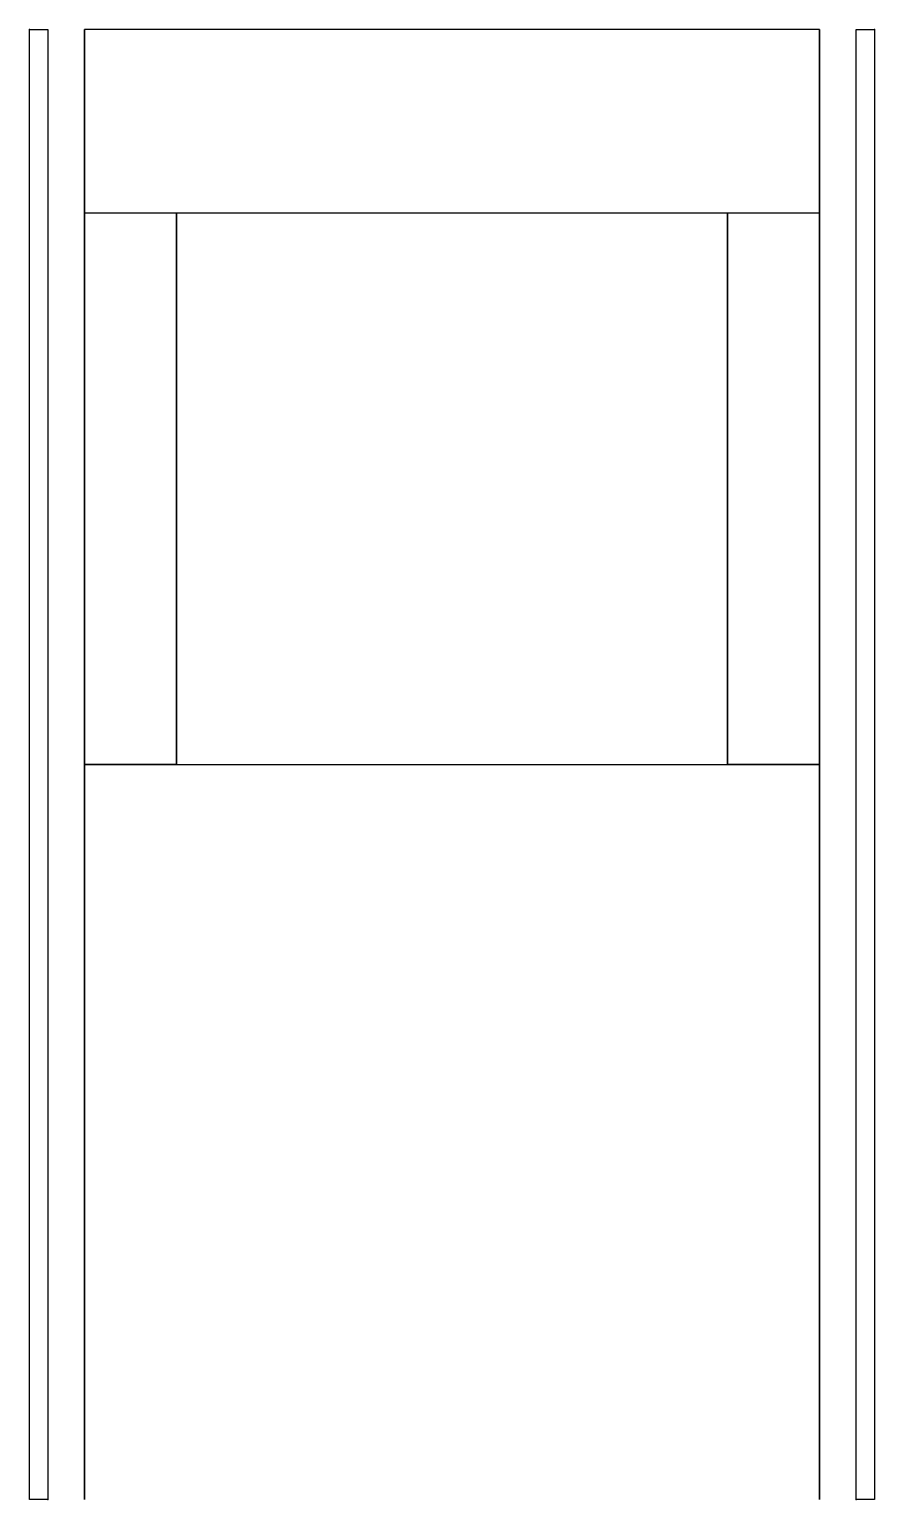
# Model space of a CAD drawing. Header units: millimetres. Extents: x -3 to 43, y -40 to 40.
import ezdxf

# ---------------------------------------------------------------- set-up
doc = ezdxf.new("R2010")
doc.units = ezdxf.units.MM
doc.layers.get('0').update_dxf_attribs({"true_color": 0xc2ced6})

msp = doc.modelspace()

# ---------------------------------------------------------------- linework, layer by layer
at = {"elevation": 2.2}
for points in [[(-2, -40), (-3, -40), (-3, 40), (-2, 40)], [(42, -40), (42, 40), (43, 40), (43, -40)]]:
    msp.add_lwpolyline(points, close=True, dxfattribs=at)
for points in [[(0, 0), (40, 0), (40, 40), (0, 40)], [(0, 0), (5, 0), (5, 30), (0, 30)], [(5, 0), (35, 0), (35, 30), (5, 30)], [(35, 0), (40, 0), (40, 30), (35, 30)]]:
    msp.add_lwpolyline(points, close=True)
at = {"extrusion": (-1, 0, 0)}
msp.add_lwpolyline([(-40, 0), (-40, 2.2), (40, 2.2), (40, 0)], close=True, dxfattribs=at)
at = {"extrusion": (1, 0, 0), "elevation": 40}
msp.add_lwpolyline([(-40, 0), (40, 0), (40, 2.2), (-40, 2.2)], close=True, dxfattribs=at)
at = {"extrusion": (0, -1, 0)}
for points in [[(5, 2.2), (0, 2.2), (0, 0), (5, 0)], [(35, 2.2), (35, 0), (40, 0), (40, 2.2)]]:
    msp.add_lwpolyline(points, close=True, dxfattribs=at)
for p in [(-3, 40, 2.2), (43, 40, 2.2), (-2, -40, 2.2), (42, -40, 2.2)]:
    msp.add_point(p)

doc.saveas('drawing.dxf')
